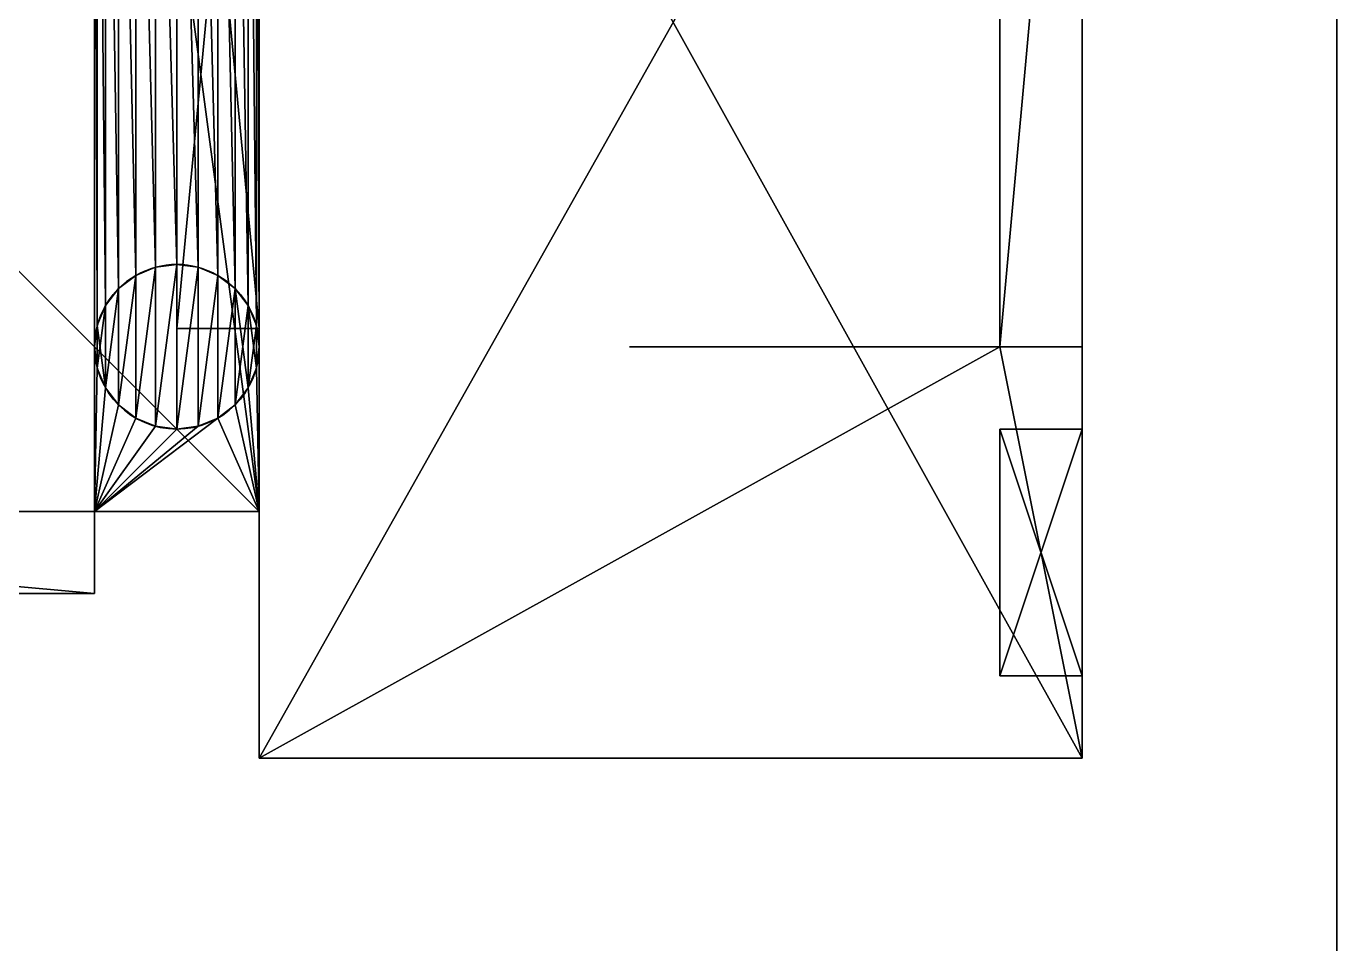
# Model space of a CAD drawing. Extents: x 0 to 36814, y -3929 to 172.
# Drawn here: x 36713.69 to 36729.61, y -3859.16 to -3848.01 of the extents above; entities that cross this region are included whole.
import ezdxf

# ---------------------------------------------------------------- set-up
doc = ezdxf.new("R2010")
doc.units = 0
doc.header["$LTSCALE"] = 25.4
doc.layers.get('0').update_dxf_attribs({"color": 13, "linetype": 'CONTINUOUS'})

# ---------------------------------------------------------------- blocks, each defined once
blk = doc.blocks.new('CVD_PLA_BASE_STL_1')
at = {"color": 0}
for p, q in [((36729.613, 636.842, 3678.816), (36729.613, 636.842, 3817.773)), ((36729.613, 636.842, 3678.816), (36729.613, 636.842, 3817.773)), ((36729.613, 632.813, 3817.773), (36729.613, 632.813, 3678.816)), ((36729.613, 632.813, 3817.773), (36729.613, 632.813, 3678.816))]:
    blk.add_line(p, q, dxfattribs=at)
mesh = blk.add_polyface(dxfattribs=at)
corners = [(36666.049, 636.842, 3789.597), (36683.701, 636.842, 3791.035), (36686.193, 636.842, 3789.597), (36668.541, 636.842, 3791.035), (36683.701, 636.842, 3793.914), (36668.541, 636.842, 3793.914), (36686.193, 636.842, 3795.351), (36666.049, 636.842, 3795.351), (36622.633, 636.842, 3678.816), (36629.705, 636.842, 3693.938), (36729.613, 636.842, 3678.816), (36627.213, 636.842, 3695.375), (36622.633, 636.842, 3817.773), (36627.213, 636.842, 3698.254), (36629.705, 636.842, 3699.692), (36627.213, 636.842, 3798.19), (36672.23, 636.842, 3713.773), (36674.429, 636.842, 3711.918), (36672.325, 636.842, 3714.303), (36672.515, 636.842, 3715.372), (36672.735, 636.842, 3716.605), (36673.243, 636.842, 3716.788), (36674.264, 636.842, 3717.157), (36675.443, 636.842, 3717.583), (36682.856, 636.842, 3734.503), (36685.054, 636.842, 3732.648), (36682.95, 636.842, 3735.033), (36683.361, 636.842, 3737.335), (36683.868, 636.842, 3737.519), (36686.068, 636.842, 3738.314), (36697.72, 636.842, 3754.114), (36695.521, 636.842, 3755.97), (36695.615, 636.842, 3756.499), (36629.705, 636.842, 3796.753), (36696.026, 636.842, 3758.802), (36696.534, 636.842, 3758.985), (36698.734, 636.842, 3759.78), (36706.34, 636.842, 3789.595), (36663.557, 636.842, 3791.035), (36663.557, 636.842, 3793.914), (36706.34, 636.842, 3795.353), (36627.213, 636.842, 3801.069), (36629.705, 636.842, 3802.506), (36700.427, 636.842, 3755.093), (36729.613, 636.842, 3817.773), (36677.136, 636.842, 3712.896), (36632.197, 636.842, 3695.375), (36675.608, 636.842, 3712.344), (36632.197, 636.842, 3698.254), (36676.629, 636.842, 3712.713), (36677.356, 636.842, 3714.129), (36677.547, 636.842, 3715.198), (36677.642, 636.842, 3715.728), (36687.762, 636.842, 3733.626), (36687.254, 636.842, 3733.443), (36688.173, 636.842, 3735.929), (36688.267, 636.842, 3736.458), (36699.92, 636.842, 3754.909), (36700.838, 636.842, 3757.395), (36700.932, 636.842, 3757.925), (36708.832, 636.842, 3791.037), (36708.832, 636.842, 3793.912), (36632.197, 636.842, 3798.19), (36632.197, 636.842, 3801.069), (36703.848, 636.842, 3791.037), (36688.685, 636.842, 3791.035), (36688.685, 636.842, 3793.914), (36703.848, 636.842, 3793.912)]
mesh.append_faces([[corners[k] for k in face] for face in [(45, 47, 49), (53, 25, 54), (43, 30, 57)]], dxfattribs={"vtx0": -1, "color": 0})
mesh.append_faces([[corners[k] for k in face] for face in [(1, 3, 4), (4, 5, 6), (8, 9, 10), (9, 8, 11), (11, 12, 13), (13, 12, 14), (16, 15, 18), (18, 15, 19), (19, 15, 20), (20, 15, 21), (21, 15, 22), (22, 15, 23), (24, 15, 26), (26, 15, 27), (27, 15, 28), (28, 15, 29), (30, 15, 31), (31, 15, 32), (32, 33, 34), (34, 33, 35), (35, 33, 36), (0, 33, 38), (38, 33, 39), (39, 33, 7), (15, 12, 41), (41, 12, 42), (10, 43, 44), (47, 46, 17), (60, 36, 37), (44, 42, 12), (64, 66, 67), (67, 66, 40)]], dxfattribs={"vtx0": -1, "vtx1": -1, "color": 0})
mesh.append_faces([[corners[k] for k in face] for face in [(14, 12, 15), (14, 15, 16), (23, 15, 24), (29, 15, 30), (36, 33, 0), (36, 0, 37), (37, 0, 2), (7, 33, 40), (43, 10, 45), (45, 10, 9), (45, 46, 47), (43, 52, 53), (53, 23, 25), (43, 29, 30), (44, 36, 60), (44, 40, 33), (40, 6, 7)]], dxfattribs={"vtx0": -1, "vtx1": -1, "vtx2": -1, "color": 0})
mesh.append_faces([[corners[k] for k in face] for face in [(0, 1, 2), (1, 0, 3), (4, 3, 5), (6, 5, 7), (11, 8, 12), (14, 16, 17), (23, 24, 25), (32, 15, 33), (45, 9, 46), (17, 46, 48), (17, 48, 14), (43, 45, 50), (43, 50, 51), (43, 51, 52), (53, 52, 23), (43, 53, 55), (43, 55, 56), (43, 56, 29), (44, 43, 58), (44, 58, 59), (44, 59, 36), (44, 60, 61), (44, 61, 40), (44, 33, 62), (44, 62, 63), (44, 63, 42), (2, 64, 37), (64, 2, 65), (64, 65, 66), (40, 66, 6)]], dxfattribs={"vtx0": -1, "vtx2": -1, "color": 0})
mesh = blk.add_polyface(dxfattribs=at)
corners = [(36729.613, 636.842, 3678.816), (36729.613, 632.813, 3817.773), (36729.613, 632.813, 3678.816), (36729.613, 636.842, 3817.773)]
mesh.append_faces([[corners[k] for k in face] for face in [(0, 1, 2), (1, 0, 3)]], dxfattribs={"vtx0": -1, "color": 0})
mesh = blk.add_polyface(dxfattribs=at)
corners = [(36729.613, 632.813, 3817.773), (36622.633, 632.813, 3678.816), (36729.613, 632.813, 3678.816), (36622.633, 632.813, 3817.773)]
mesh.append_faces([[corners[k] for k in face] for face in [(0, 1, 2), (1, 0, 3)]], dxfattribs={"vtx0": -1, "color": 0})
blk = doc.blocks.new('_____7')
at = {"color": 0}
for p, q in [((-5, 19, -3), (-5, 14, -3)), ((5, 19, -3), (-5, 19, -3)), ((5, 19, 7), (-5, 19, 7)), ((5, 19, -3), (-5, 19, -3)), ((-5, 19, -3), (-5, 19, 6)), ((-5, 19, 6), (-5, 19, 7)), ((-5, 19, 6), (-5, 18, 6)), ((-5, 19, -3), (-5, 19, 6)), ((-5, 19, -3), (-5, 14, -3)), ((-5, 19, 6), (-5, 18, 6)), ((-5, 19, 7), (-5, 1, 7)), ((-5, 19, 6), (-5, 19, 7)), ((-5, 19, 7), (-5, 1, 7)), ((5, 19, 7), (-5, 19, 7)), ((5, 16, -3), (5, 19, -3)), ((5, 19, 7), (5, 19, -3)), ((5, 16, -3), (5, 19, -3)), ((5, 19, 7), (5, 19, -3)), ((5, 16, 7), (5, 19, 7)), ((5, 16, 7), (5, 19, 7)), ((-5, 18, 1), (-5, 15, 1)), ((-5, 18, 6), (-5, 18, 1)), ((-5, 15, 6), (-5, 18, 6)), ((-5, 18, 1), (-5, 15, 1)), ((-5, 18, 1), (-4, 18, 1)), ((-5, 15, 6), (-5, 18, 6)), ((-5, 18, 6), (-4, 18, 6)), ((-5, 18, 6), (-5, 18, 1)), ((-5, 18, 1), (-4, 18, 1)), ((-5, 18, 6), (-4, 18, 6)), ((-4, 18, 1), (-4, 15, 1)), ((-4, 15, 6), (-4, 18, 6)), ((-4, 18, 6), (-4, 18, 1)), ((-4, 18, 1), (-4, 15, 1)), ((-4, 15, 6), (-4, 18, 6)), ((-4, 18, 6), (-4, 18, 1)), ((8, 17, 14), (7, 17, 14)), ((7, 17, 14), (7, 17, 17)), ((7, 17, 17), (18, 17, 17)), ((7, 17, 9), (7, 16, 9)), ((18, 17, 9), (7, 17, 9)), ((8, 17, 14), (7, 17, 14)), ((7, 17, 12), (8, 17, 12)), ((7, 17, 14), (7, 17, 12)), ((7, 16, 17), (7, 17, 17)), ((7, 17, 14), (7, 17, 17)), ((7, 17, 14), (7, 17, 12)), ((7, 17, 9), (7, 17, 12)), ((7, 17, 9), (7, 16, 9)), ((7, 17, 17), (18, 17, 17)), ((7, 16, 17), (7, 17, 17)), ((7, 17, 9), (7, 17, 12)), ((7, 17, 12), (8, 17, 12)), ((18, 17, 9), (7, 17, 9)), ((5, 16, 22), (5, 16, 18.5)), ((5, 1, 18.5), (5, 16, 18.5)), ((5, 16, 22), (5, 1, 22)), ((20, 16, 22), (5, 16, 22)), ((5, 16, 22), (5, 1, 22)), ((5, 16, 18.5), (5, 16, 9.028)), ((5, 16, 9.028), (5, 14, 9.028)), ((5, 1, 18.5), (5, 16, 18.5)), ((5, 16, -3), (18, 16, -3)), ((5, 16, 7), (5, 16, -3)), ((5, 16, 7), (7, 16, 7)), ((5, 16, 9.028), (5, 14, 9.028)), ((5, 16, 9.028), (7, 16, 9.028)), ((5, 16, 18.5), (5, 16, 9.028)), ((5, 16, 22), (5, 16, 18.5)), ((20, 16, 22), (5, 16, 22)), ((5, 16, -3), (18, 16, -3)), ((5, 16, 7), (5, 16, -3)), ((5, 16, 7), (7, 16, 7)), ((5, 16, 9.028), (7, 16, 9.028)), ((18, 16, 9), (7, 16, 9)), ((7, 16, 9.028), (7, 16, 9)), ((7, 16, 9.028), (7, 16, 17)), ((7, 16, 17), (18, 16, 17)), ((7, 14, 7), (7, 16, 7)), ((7, 16, 9.028), (7, 14, 9.028)), ((7, 16, 9.028), (7, 16, 9)), ((7, 16, 9), (7, 16, 7)), ((7, 16, 9.028), (7, 16, 9)), ((7, 16, 9.028), (7, 16, 17)), ((7, 16, 17), (18, 16, 17)), ((18, 16, 9), (7, 16, 9)), ((7, 14, 7), (7, 16, 7)), ((7, 16, 9.028), (7, 14, 9.028)), ((7, 16, 9), (7, 16, 7)), ((18, 16, 9), (7, 16, 9)), ((7, 16, 17), (18, 16, 17)), ((7, 16, 9.028), (7, 16, 17)), ((-5, 14, 1), (-5, 15, 1)), ((-5, 15, 1), (-5, 15, 6)), ((-5, 14, 1), (-5, 15, 1)), ((-5, 15, 1), (-4, 15, 1)), ((-5, 15, 1), (-5, 15, 6)), ((-5, 15, 6), (-4, 15, 6)), ((-5, 15, 1), (-4, 15, 1)), ((-5, 15, 6), (-4, 15, 6)), ((-4, 15, 1), (-4, 15, 6)), ((-4, 15, 1), (-4, 15, 6)), ((6, 15, 7), (6, 15, 9.028)), ((6, 15, 7), (6, 15, 9.028)), ((5.5, 14.866, 7), (5.5, 14.866, 9.028)), ((5.5, 14.866, 7), (5.5, 14.866, 9.028)), ((5.741, 14.966, 7), (5.741, 14.966, 9.028)), ((5.741, 14.966, 7), (5.741, 14.966, 9.028)), ((6.259, 14.966, 7), (6.259, 14.966, 9.028)), ((6.259, 14.966, 7), (6.259, 14.966, 9.028)), ((6.5, 14.866, 7), (6.5, 14.866, 9.028)), ((6.5, 14.866, 7), (6.5, 14.866, 9.028)), ((5.293, 14.707, 7), (5.293, 14.707, 9.028)), ((5.293, 14.707, 7), (5.293, 14.707, 9.028)), ((6.707, 14.707, 7), (6.707, 14.707, 9.028)), ((6.707, 14.707, 7), (6.707, 14.707, 9.028)), ((5.134, 14.5, 7), (5.134, 14.5, 9.028)), ((5.134, 14.5, 7), (5.134, 14.5, 9.028)), ((6.866, 14.5, 7), (6.866, 14.5, 9.028)), ((6.866, 14.5, 7), (6.866, 14.5, 9.028)), ((5.034, 14.259, 7), (5.034, 14.259, 9.028)), ((5.034, 14.259, 7), (5.034, 14.259, 9.028)), ((6.966, 14.259, 7), (6.966, 14.259, 9.028)), ((6.966, 14.259, 7), (6.966, 14.259, 9.028)), ((-5, 14, -3), (-4, 14, -3)), ((-5, 14, 6), (-5, 14, 1)), ((-5, 14, 1), (-4, 14, 1)), ((-5, 14, 6), (-4, 14, 6)), ((-5, 14, 1), (-5, 14, -3)), ((-5, 14, 1), (-4, 14, 1)), ((-5, 14, -3), (-4, 14, -3)), ((-5, 14, 6), (-5, 3, 6)), ((-5, 14, 6), (-4, 14, 6)), ((-5, 14, 1), (-5, 14, -3)), ((-5, 14, 6), (-5, 14, 1)), ((-5, 14, 6), (-5, 3, 6)), ((-4, 14, -3), (-4, 3, -3)), ((-4, 14, -3), (0.5, 14, -3)), ((-4, 14, 1), (-4, 14, -3)), ((-4, 14, 1), (0.5, 14, 1)), ((-4, 14, 6), (-4, 14, 1)), ((-4, 14, 1), (-4, 14, -3)), ((-4, 14, -3), (-4, 3, -3)), ((-4, 14, 6), (-4, 3, 6)), ((-4, 14, 6), (-4, 14, 1)), ((-4, 14, 1), (-4, 14, -3)), ((-4, 14, 6), (-4, 3, 6)), ((0.5, 14, 1), (0.5, 14, -3)), ((5, 14, 9.028), (5, 3, 9.028)), ((5, 14, 7), (5, 14, 9.028)), ((5, 14, 7), (5, 14, 9.028)), ((5, 14, 9.028), (5, 3, 9.028)), ((7, 14, 7), (7, 14, 9.028)), ((7, 3, 7), (7, 14, 7)), ((7, 14, 7), (7, 14, 9.028)), ((7, 14, 7), (7, 14, 9.028)), ((7, 3, 7), (7, 14, 7)), ((7, 14, 9.028), (7, 3, 9.028)), ((7, 14, 7), (7, 14, 9.028)), ((7, 14, 9.028), (7, 3, 9.028)), ((5, 13.779, 14), (5, 3.2, 14)), ((5, 13.779, 16.5), (5, 13.779, 14)), ((5, 3.2, 16.5), (5, 13.779, 16.5)), ((5, 3.2, 16.5), (5, 13.779, 16.5)), ((5, 13.779, 16.5), (6, 13.779, 16.5)), ((5, 13.779, 16.5), (5, 13.779, 14)), ((5, 13.779, 14), (6, 13.779, 14)), ((5, 13.779, 16.5), (6, 13.779, 16.5)), ((5, 13.779, 14), (5, 3.2, 14)), ((5, 13.779, 14), (6, 13.779, 14)), ((5.034, 13.741, 7), (5.034, 13.741, 9.028)), ((5.034, 13.741, 7), (5.034, 13.741, 9.028)), ((6, 3.2, 16.5), (6, 13.779, 16.5)), ((6, 13.779, 16.5), (6, 13.779, 14)), ((6, 13.779, 14), (6, 3.2, 14)), ((6, 3.2, 16.5), (6, 13.779, 16.5)), ((6, 13.779, 16.5), (6, 13.779, 14)), ((6, 13.779, 14), (6, 3.2, 14)), ((6.966, 13.741, 7), (6.966, 13.741, 9.028)), ((6.966, 13.741, 7), (6.966, 13.741, 9.028)), ((5.134, 13.5, 7), (5.134, 13.5, 9.028)), ((5.134, 13.5, 7), (5.134, 13.5, 9.028)), ((6.866, 13.5, 7), (6.866, 13.5, 9.028)), ((6.866, 13.5, 7), (6.866, 13.5, 9.028)), ((5.293, 13.293, 7), (5.293, 13.293, 9.028)), ((5.293, 13.293, 7), (5.293, 13.293, 9.028)), ((6.707, 13.293, 7), (6.707, 13.293, 9.028)), ((6.707, 13.293, 7), (6.707, 13.293, 9.028)), ((5.5, 13.134, 7), (5.5, 13.134, 9.028)), ((5.5, 13.134, 7), (5.5, 13.134, 9.028)), ((6.5, 13.134, 7), (6.5, 13.134, 9.028)), ((6.5, 13.134, 7), (6.5, 13.134, 9.028)), ((5.741, 13.034, 7), (5.741, 13.034, 9.028)), ((5.741, 13.034, 7), (5.741, 13.034, 9.028)), ((6, 13, 7), (6, 13, 9.028)), ((6, 13, 7), (6, 13, 9.028)), ((6.259, 13.034, 7), (6.259, 13.034, 9.028)), ((6.259, 13.034, 7), (6.259, 13.034, 9.028))]:
    blk.add_line(p, q, dxfattribs=at)
blk.add_circle((6, 14, 7), 1, dxfattribs=at)
blk.add_circle((6, 14, 7), 1, dxfattribs=at)
blk.add_circle((6, 14, 7), 1, dxfattribs=at)
blk.add_circle((6, 14, 7), 1, dxfattribs=at)
blk.add_circle((6, 14, 7), 1, dxfattribs=at)
blk.add_circle((6, 14, 7), 1, dxfattribs=at)
blk.add_circle((6, 14, 7), 1, dxfattribs=at)
blk.add_circle((6, 14, 7), 1, dxfattribs=at)
blk.add_circle((6, 14, 7), 1, dxfattribs=at)
blk.add_circle((6, 14, 7), 1, dxfattribs=at)
blk.add_circle((6, 14, 7), 1, dxfattribs=at)
blk.add_circle((6, 14, 7), 1, dxfattribs=at)
blk.add_circle((6, 14, 7), 1, dxfattribs=at)
blk.add_circle((6, 14, 7), 1, dxfattribs=at)
blk.add_circle((6, 14, 7), 1, dxfattribs=at)
blk.add_circle((6, 14, 7), 1, dxfattribs=at)
blk.add_circle((6, 14, 7), 1, dxfattribs=at)
blk.add_circle((6, 14, 7), 1, dxfattribs=at)
blk.add_circle((6, 14, 7), 1, dxfattribs=at)
blk.add_circle((6, 14, 7), 1, dxfattribs=at)
blk.add_circle((6, 14, 7), 1, dxfattribs=at)
blk.add_circle((6, 14, 7), 1, dxfattribs=at)
blk.add_circle((6, 14, 7), 1, dxfattribs=at)
blk.add_circle((6, 14, 7), 1, dxfattribs=at)
blk.add_circle((6, 14, 7), 1, dxfattribs=at)
for start, end in [(0, 180), (0, 180), (0, 180), (0, 180), (0, 180), (0, 180), (0, 180), (0, 180), (0, 180), (0, 180), (0, 180), (0, 180), (0, 180), (0, 180), (180, 0), (180, 0), (180, 0), (180, 0), (180, 0), (180, 0), (180, 0), (180, 0), (180, 0), (180, 0), (180, 0), (180, 0), (180, 0), (180, 0)]:
    blk.add_arc((6, 14, 9.028), 1, start, end, dxfattribs=at)
mesh = blk.add_polyface(dxfattribs=at)
corners = [(5, 16, -3), (20, 1, -3), (5, 1, -3), (18, 16, -3), (20, 16, -3), (-5, 19, -3), (-4, 14, -3), (-5, 14, -3), (5, 19, -3), (-4, 3, -3), (-5, 3, -3), (-5, 1, -3)]
mesh.append_faces([[corners[k] for k in face] for face in [(1, 3, 4), (5, 6, 7), (10, 2, 11)]], dxfattribs={"vtx0": -1, "color": 0})
mesh.append_faces([[corners[k] for k in face] for face in [(6, 8, 9)]], dxfattribs={"vtx0": -1, "vtx1": -1, "color": 0})
mesh.append_faces([[corners[k] for k in face] for face in [(9, 8, 2)]], dxfattribs={"vtx0": -1, "vtx1": -1, "vtx2": -1, "color": 0})
mesh.append_faces([[corners[k] for k in face] for face in [(0, 1, 2), (1, 0, 3), (6, 5, 8), (2, 8, 0), (2, 10, 9)]], dxfattribs={"vtx0": -1, "vtx2": -1, "color": 0})
mesh = blk.add_polyface(dxfattribs=at)
corners = [(-5, 19, -3), (5, 19, 7), (5, 19, -3), (-5, 19, 6), (-5, 19, 7)]
mesh.append_faces([[corners[k] for k in face] for face in [(0, 1, 2), (1, 3, 4)]], dxfattribs={"vtx0": -1, "color": 0})
mesh.append_faces([[corners[k] for k in face] for face in [(1, 0, 3)]], dxfattribs={"vtx0": -1, "vtx2": -1, "color": 0})
mesh = blk.add_polyface(dxfattribs=at)
corners = [(-5, 19, 6), (-5, 18, 1), (-5, 18, 6), (-5, 14, 1), (-5, 19, -3), (-5, 14, -3), (-5, 15, 1)]
mesh.append_faces([[corners[k] for k in face] for face in [(0, 1, 2), (3, 4, 5)]], dxfattribs={"vtx0": -1, "color": 0})
mesh.append_faces([[corners[k] for k in face] for face in [(4, 1, 0)]], dxfattribs={"vtx0": -1, "vtx1": -1, "color": 0})
mesh.append_faces([[corners[k] for k in face] for face in [(4, 3, 6), (4, 6, 1)]], dxfattribs={"vtx0": -1, "vtx2": -1, "color": 0})
mesh = blk.add_polyface(dxfattribs=at)
corners = [(-5, 1, 7), (-5, 3, 6), (-5, 1, -3), (-5, 19, 7), (-5, 3, 1), (-5, 14, 6), (-5, 15, 6), (-5, 14, 1), (-5, 18, 6), (-5, 19, 6), (-5, 15, 1), (-5, 3, -3)]
mesh.append_faces([[corners[k] for k in face] for face in [(8, 3, 9)]], dxfattribs={"vtx0": -1, "color": 0})
mesh.append_faces([[corners[k] for k in face] for face in [(0, 1, 2), (1, 3, 5), (5, 6, 7), (6, 3, 8)]], dxfattribs={"vtx0": -1, "vtx1": -1, "color": 0})
mesh.append_faces([[corners[k] for k in face] for face in [(5, 3, 6)]], dxfattribs={"vtx0": -1, "vtx1": -1, "vtx2": -1, "color": 0})
mesh.append_faces([[corners[k] for k in face] for face in [(1, 0, 3), (2, 1, 4)]], dxfattribs={"vtx0": -1, "vtx2": -1, "color": 0})
mesh.append_faces([[corners[k] for k in face] for face in [(10, 7, 6), (11, 2, 4)]], dxfattribs={"vtx1": -1, "color": 0})
mesh = blk.add_polyface(dxfattribs=at)
corners = [(-5, 19, 7), (5, 1, 7), (-5, 1, 7), (5, 19, 7), (5, 16, 7), (7, 1, 7), (7, 16, 7), (7, 3, 7), (7, 14, 7)]
mesh.append_faces([[corners[k] for k in face] for face in [(0, 1, 2), (7, 6, 8)]], dxfattribs={"vtx0": -1, "color": 0})
mesh.append_faces([[corners[k] for k in face] for face in [(5, 6, 7)]], dxfattribs={"vtx0": -1, "vtx1": -1, "color": 0})
mesh.append_faces([[corners[k] for k in face] for face in [(1, 0, 3), (1, 3, 4), (4, 5, 1), (5, 4, 6)]], dxfattribs={"vtx0": -1, "vtx2": -1, "color": 0})
mesh = blk.add_polyface(dxfattribs=at)
corners = [(5, 19, -3), (5, 16, 7), (5, 16, -3), (5, 19, 7)]
mesh.append_faces([[corners[k] for k in face] for face in [(0, 1, 2), (1, 0, 3)]], dxfattribs={"vtx0": -1, "color": 0})
mesh = blk.add_polyface(dxfattribs=at)
corners = [(-4, 15, 1), (-5, 18, 1), (-5, 15, 1), (-4, 18, 1)]
mesh.append_faces([[corners[k] for k in face] for face in [(0, 1, 2), (1, 0, 3)]], dxfattribs={"vtx0": -1, "color": 0})
mesh = blk.add_polyface(dxfattribs=at)
corners = [(-4, 18, 6), (-5, 15, 6), (-5, 18, 6), (-4, 15, 6)]
mesh.append_faces([[corners[k] for k in face] for face in [(0, 1, 2), (1, 0, 3)]], dxfattribs={"vtx0": -1, "color": 0})
mesh = blk.add_polyface(dxfattribs=at)
corners = [(-4, 18, 1), (-5, 18, 6), (-5, 18, 1), (-4, 18, 6)]
mesh.append_faces([[corners[k] for k in face] for face in [(0, 1, 2), (1, 0, 3)]], dxfattribs={"vtx0": -1, "color": 0})
mesh = blk.add_polyface(dxfattribs=at)
corners = [(-4, 18, 6), (-4, 15, 1), (-4, 15, 6), (-4, 18, 1)]
mesh.append_faces([[corners[k] for k in face] for face in [(0, 1, 2), (1, 0, 3)]], dxfattribs={"vtx0": -1, "color": 0})
mesh = blk.add_polyface(dxfattribs=at)
corners = [(7, 17, 17), (8, 17, 14), (7, 17, 14), (17, 17, 14), (18, 17, 14), (18, 17, 17)]
mesh.append_faces([[corners[k] for k in face] for face in [(0, 1, 2), (4, 0, 5)]], dxfattribs={"vtx0": -1, "color": 0})
mesh.append_faces([[corners[k] for k in face] for face in [(1, 0, 3), (3, 0, 4)]], dxfattribs={"vtx0": -1, "vtx1": -1, "color": 0})
mesh = blk.add_polyface(dxfattribs=at)
corners = [(7, 17, 9), (18, 16, 9), (7, 16, 9), (18, 17, 9)]
mesh.append_faces([[corners[k] for k in face] for face in [(0, 1, 2), (1, 0, 3)]], dxfattribs={"vtx0": -1, "color": 0})
mesh = blk.add_polyface(dxfattribs=at)
corners = [(7, 17, 14), (8, 17, 12), (7, 17, 12), (8, 17, 14)]
mesh.append_faces([[corners[k] for k in face] for face in [(0, 1, 2), (1, 0, 3)]], dxfattribs={"vtx0": -1, "color": 0})
mesh = blk.add_polyface(dxfattribs=at)
corners = [(7, 16, 17), (7, 16, 9), (7, 16, 9.028), (7, 17, 17), (7, 17, 9), (7, 17, 14), (7, 17, 12)]
mesh.append_faces([[corners[k] for k in face] for face in [(0, 1, 2), (4, 5, 6)]], dxfattribs={"vtx0": -1, "color": 0})
mesh.append_faces([[corners[k] for k in face] for face in [(1, 3, 4)]], dxfattribs={"vtx0": -1, "vtx1": -1, "color": 0})
mesh.append_faces([[corners[k] for k in face] for face in [(1, 0, 3), (4, 3, 5)]], dxfattribs={"vtx0": -1, "vtx2": -1, "color": 0})
mesh = blk.add_polyface(dxfattribs=at)
corners = [(18, 16, 17), (7, 17, 17), (7, 16, 17), (18, 17, 17)]
mesh.append_faces([[corners[k] for k in face] for face in [(0, 1, 2), (1, 0, 3)]], dxfattribs={"vtx0": -1, "color": 0})
mesh = blk.add_polyface(dxfattribs=at)
corners = [(7, 17, 12), (18, 17, 9), (7, 17, 9), (18, 17, 12), (8, 17, 12), (17, 17, 12)]
mesh.append_faces([[corners[k] for k in face] for face in [(0, 1, 2), (3, 4, 5)]], dxfattribs={"vtx0": -1, "color": 0})
mesh.append_faces([[corners[k] for k in face] for face in [(1, 0, 3)]], dxfattribs={"vtx0": -1, "vtx1": -1, "color": 0})
mesh.append_faces([[corners[k] for k in face] for face in [(3, 0, 4)]], dxfattribs={"vtx0": -1, "vtx2": -1, "color": 0})
mesh = blk.add_polyface(dxfattribs=at)
corners = [(5, 16, 22), (5, 1, 18.5), (5, 1, 22), (5, 16, 18.5)]
mesh.append_faces([[corners[k] for k in face] for face in [(0, 1, 2), (1, 0, 3)]], dxfattribs={"vtx0": -1, "color": 0})
mesh = blk.add_polyface(dxfattribs=at)
corners = [(20, 1, 22), (5, 16, 22), (5, 1, 22), (20, 16, 22)]
mesh.append_faces([[corners[k] for k in face] for face in [(0, 1, 2), (1, 0, 3)]], dxfattribs={"vtx0": -1, "color": 0})
mesh = blk.add_polyface(dxfattribs=at)
corners = [(5, 1, 18.5), (5, 3.2, 16.5), (5, 1, 9.028), (5, 16, 18.5), (5, 3, 9.028), (5, 13.779, 16.5), (5, 14, 9.028), (5, 16, 9.028), (5, 3.2, 14), (5, 13.779, 14)]
mesh.append_faces([[corners[k] for k in face] for face in [(6, 3, 7)]], dxfattribs={"vtx0": -1, "color": 0})
mesh.append_faces([[corners[k] for k in face] for face in [(0, 1, 2), (2, 1, 4), (1, 3, 5), (4, 8, 6), (8, 4, 1)]], dxfattribs={"vtx0": -1, "vtx1": -1, "color": 0})
mesh.append_faces([[corners[k] for k in face] for face in [(5, 3, 6)]], dxfattribs={"vtx0": -1, "vtx1": -1, "vtx2": -1, "color": 0})
mesh.append_faces([[corners[k] for k in face] for face in [(1, 0, 3), (6, 8, 9), (6, 9, 5)]], dxfattribs={"vtx0": -1, "vtx2": -1, "color": 0})
mesh = blk.add_polyface(dxfattribs=at)
corners = [(5, 16, 9.028), (5.034, 14.259, 9.028), (5, 14, 9.028), (5.134, 14.5, 9.028), (5.293, 14.707, 9.028), (5.5, 14.866, 9.028), (7, 16, 9.028), (5.741, 14.966, 9.028), (6, 15, 9.028), (6.259, 14.966, 9.028), (6.5, 14.866, 9.028), (6.707, 14.707, 9.028), (6.866, 14.5, 9.028), (6.966, 14.259, 9.028), (7, 14, 9.028)]
mesh.append_faces([[corners[k] for k in face] for face in [(0, 1, 2), (13, 6, 14)]], dxfattribs={"vtx0": -1, "color": 0})
mesh.append_faces([[corners[k] for k in face] for face in [(1, 0, 3), (3, 0, 4), (4, 0, 5), (5, 6, 7), (7, 6, 8), (8, 6, 9), (9, 6, 10), (10, 6, 11), (11, 6, 12), (12, 6, 13)]], dxfattribs={"vtx0": -1, "vtx1": -1, "color": 0})
mesh.append_faces([[corners[k] for k in face] for face in [(5, 0, 6)]], dxfattribs={"vtx0": -1, "vtx2": -1, "color": 0})
mesh = blk.add_polyface(dxfattribs=at)
corners = [(5, 16, 18.5), (7, 16, 9.028), (5, 16, 9.028), (7, 16, 17), (18, 16, 17), (5, 16, -3), (18, 16, 2), (18, 16, -3), (5, 16, 7), (7, 16, 7), (18, 16, 8), (7, 16, 9), (20, 16, 8), (18, 16, 9), (20, 16, 22), (5, 16, 22)]
mesh.append_faces([[corners[k] for k in face] for face in [(0, 1, 2), (5, 6, 7), (14, 0, 15)]], dxfattribs={"vtx0": -1, "color": 0})
mesh.append_faces([[corners[k] for k in face] for face in [(1, 0, 3), (3, 0, 4), (6, 9, 10), (10, 11, 12), (12, 13, 14)]], dxfattribs={"vtx0": -1, "vtx1": -1, "color": 0})
mesh.append_faces([[corners[k] for k in face] for face in [(14, 4, 0)]], dxfattribs={"vtx0": -1, "vtx1": -1, "vtx2": -1, "color": 0})
mesh.append_faces([[corners[k] for k in face] for face in [(6, 5, 8), (6, 8, 9), (10, 9, 11), (12, 11, 13), (14, 13, 4)]], dxfattribs={"vtx0": -1, "vtx2": -1, "color": 0})
mesh = blk.add_polyface(dxfattribs=at)
corners = [(7, 16, 9.028), (7, 14, 7), (7, 14, 9.028), (7, 16, 7), (7, 16, 9)]
mesh.append_faces([[corners[k] for k in face] for face in [(0, 1, 2), (3, 0, 4)]], dxfattribs={"vtx0": -1, "color": 0})
mesh.append_faces([[corners[k] for k in face] for face in [(1, 0, 3)]], dxfattribs={"vtx0": -1, "vtx1": -1, "color": 0})
mesh = blk.add_polyface(dxfattribs=at)
corners = [(7, 16, 17), (8, 16, 12), (7, 16, 9.028), (8, 16, 14), (17, 16, 14), (18, 16, 9), (7, 16, 9), (17, 16, 12), (18, 16, 17)]
mesh.append_faces([[corners[k] for k in face] for face in [(2, 5, 6)]], dxfattribs={"vtx0": -1, "color": 0})
mesh.append_faces([[corners[k] for k in face] for face in [(0, 1, 2), (1, 0, 3), (3, 0, 4), (5, 7, 8), (7, 2, 1), (8, 4, 0)]], dxfattribs={"vtx0": -1, "vtx1": -1, "color": 0})
mesh.append_faces([[corners[k] for k in face] for face in [(5, 2, 7)]], dxfattribs={"vtx0": -1, "vtx1": -1, "vtx2": -1, "color": 0})
mesh.append_faces([[corners[k] for k in face] for face in [(8, 7, 4)]], dxfattribs={"vtx0": -1, "vtx2": -1, "color": 0})
mesh = blk.add_polyface(dxfattribs=at)
corners = [(-5, 15, 6), (-4, 15, 1), (-5, 15, 1), (-4, 15, 6)]
mesh.append_faces([[corners[k] for k in face] for face in [(0, 1, 2), (1, 0, 3)]], dxfattribs={"vtx0": -1, "color": 0})
mesh = blk.add_polyface(dxfattribs=at)
corners = [(5.034, 14.259, 7), (5.034, 13.741, 7), (5, 14, 7), (5.134, 14.5, 7), (5.134, 13.5, 7), (5.293, 14.707, 7), (5.293, 13.293, 7), (5.5, 14.866, 7), (5.5, 13.134, 7), (5.741, 14.966, 7), (5.741, 13.034, 7), (6, 15, 7), (6, 13, 7), (6.259, 14.966, 7), (6.259, 13.034, 7), (6.5, 14.866, 7), (6.5, 13.134, 7), (6.707, 14.707, 7), (6.707, 13.293, 7), (6.866, 14.5, 7), (6.866, 13.5, 7), (6.966, 14.259, 7), (6.966, 13.741, 7), (7, 14, 7)]
mesh.append_faces([[corners[k] for k in face] for face in [(0, 1, 2), (22, 21, 23)]], dxfattribs={"vtx0": -1, "color": 0})
mesh.append_faces([[corners[k] for k in face] for face in [(1, 3, 4), (4, 5, 6), (6, 7, 8), (8, 9, 10), (10, 11, 12), (12, 13, 14), (14, 15, 16), (16, 17, 18), (18, 19, 20), (20, 21, 22)]], dxfattribs={"vtx0": -1, "vtx1": -1, "color": 0})
mesh.append_faces([[corners[k] for k in face] for face in [(1, 0, 3), (4, 3, 5), (6, 5, 7), (8, 7, 9), (10, 9, 11), (12, 11, 13), (14, 13, 15), (16, 15, 17), (18, 17, 19), (20, 19, 21)]], dxfattribs={"vtx0": -1, "vtx2": -1, "color": 0})
mesh = blk.add_polyface(dxfattribs=at)
corners = [(5.034, 13.741, 9.028), (5.034, 14.259, 9.028), (5, 14, 9.028), (5.134, 13.5, 9.028), (5.134, 14.5, 9.028), (5.293, 13.293, 9.028), (5.293, 14.707, 9.028), (5.5, 14.866, 9.028), (5.5, 13.134, 9.028), (5.741, 14.966, 9.028), (5.741, 13.034, 9.028), (6, 15, 9.028), (6, 13, 9.028), (6.259, 14.966, 9.028), (6.259, 13.034, 9.028), (6.5, 14.866, 9.028), (6.5, 13.134, 9.028), (6.707, 14.707, 9.028), (6.707, 13.293, 9.028), (6.866, 14.5, 9.028), (6.866, 13.5, 9.028), (6.966, 13.741, 9.028), (6.966, 14.259, 9.028), (7, 14, 9.028)]
mesh.append_faces([[corners[k] for k in face] for face in [(0, 1, 2), (22, 21, 23)]], dxfattribs={"vtx0": -1, "color": 0})
mesh.append_faces([[corners[k] for k in face] for face in [(1, 3, 4), (4, 5, 6), (6, 5, 7), (7, 8, 9), (9, 10, 11), (11, 12, 13), (13, 14, 15), (15, 16, 17), (17, 18, 19), (19, 21, 22)]], dxfattribs={"vtx0": -1, "vtx1": -1, "color": 0})
mesh.append_faces([[corners[k] for k in face] for face in [(1, 0, 3), (4, 3, 5), (7, 5, 8), (9, 8, 10), (11, 10, 12), (13, 12, 14), (15, 14, 16), (17, 16, 18), (19, 18, 20), (19, 20, 21)]], dxfattribs={"vtx0": -1, "vtx2": -1, "color": 0})
mesh = blk.add_polyface(dxfattribs=at)
corners = [(5.741, 14.966, 9.028), (6, 15, 7), (5.741, 14.966, 7), (6, 15, 9.028)]
mesh.append_faces([[corners[k] for k in face] for face in [(0, 1, 2), (1, 0, 3)]], dxfattribs={"vtx0": -1, "color": 0})
mesh = blk.add_polyface(dxfattribs=at)
corners = [(6, 15, 9.028), (6.259, 14.966, 7), (6, 15, 7), (6.259, 14.966, 9.028)]
mesh.append_faces([[corners[k] for k in face] for face in [(0, 1, 2), (1, 0, 3)]], dxfattribs={"vtx0": -1, "color": 0})
mesh = blk.add_polyface(dxfattribs=at)
corners = [(5.293, 14.707, 7), (5.5, 14.866, 9.028), (5.5, 14.866, 7), (5.293, 14.707, 9.028)]
mesh.append_faces([[corners[k] for k in face] for face in [(0, 1, 2), (1, 0, 3)]], dxfattribs={"vtx0": -1, "color": 0})
mesh = blk.add_polyface(dxfattribs=at)
corners = [(5.5, 14.866, 9.028), (5.741, 14.966, 7), (5.5, 14.866, 7), (5.741, 14.966, 9.028)]
mesh.append_faces([[corners[k] for k in face] for face in [(0, 1, 2), (1, 0, 3)]], dxfattribs={"vtx0": -1, "color": 0})
mesh = blk.add_polyface(dxfattribs=at)
corners = [(6.259, 14.966, 9.028), (6.5, 14.866, 7), (6.259, 14.966, 7), (6.5, 14.866, 9.028)]
mesh.append_faces([[corners[k] for k in face] for face in [(0, 1, 2), (1, 0, 3)]], dxfattribs={"vtx0": -1, "color": 0})
mesh = blk.add_polyface(dxfattribs=at)
corners = [(6.5, 14.866, 9.028), (6.707, 14.707, 7), (6.5, 14.866, 7), (6.707, 14.707, 9.028)]
mesh.append_faces([[corners[k] for k in face] for face in [(0, 1, 2), (1, 0, 3)]], dxfattribs={"vtx0": -1, "color": 0})
mesh = blk.add_polyface(dxfattribs=at)
corners = [(5.293, 14.707, 9.028), (5.134, 14.5, 7), (5.134, 14.5, 9.028), (5.293, 14.707, 7)]
mesh.append_faces([[corners[k] for k in face] for face in [(0, 1, 2), (1, 0, 3)]], dxfattribs={"vtx0": -1, "color": 0})
mesh = blk.add_polyface(dxfattribs=at)
corners = [(6.707, 14.707, 7), (6.866, 14.5, 9.028), (6.866, 14.5, 7), (6.707, 14.707, 9.028)]
mesh.append_faces([[corners[k] for k in face] for face in [(0, 1, 2), (1, 0, 3)]], dxfattribs={"vtx0": -1, "color": 0})
mesh = blk.add_polyface(dxfattribs=at)
corners = [(5.134, 14.5, 9.028), (5.034, 14.259, 7), (5.034, 14.259, 9.028), (5.134, 14.5, 7)]
mesh.append_faces([[corners[k] for k in face] for face in [(0, 1, 2), (1, 0, 3)]], dxfattribs={"vtx0": -1, "color": 0})
mesh = blk.add_polyface(dxfattribs=at)
corners = [(6.866, 14.5, 7), (6.966, 14.259, 9.028), (6.966, 14.259, 7), (6.866, 14.5, 9.028)]
mesh.append_faces([[corners[k] for k in face] for face in [(0, 1, 2), (1, 0, 3)]], dxfattribs={"vtx0": -1, "color": 0})
mesh = blk.add_polyface(dxfattribs=at)
corners = [(5.034, 14.259, 9.028), (5, 14, 7), (5, 14, 9.028), (5.034, 14.259, 7)]
mesh.append_faces([[corners[k] for k in face] for face in [(0, 1, 2), (1, 0, 3)]], dxfattribs={"vtx0": -1, "color": 0})
mesh = blk.add_polyface(dxfattribs=at)
corners = [(6.966, 14.259, 7), (7, 14, 9.028), (7, 14, 7), (6.966, 14.259, 9.028)]
mesh.append_faces([[corners[k] for k in face] for face in [(0, 1, 2), (1, 0, 3)]], dxfattribs={"vtx0": -1, "color": 0})
mesh = blk.add_polyface(dxfattribs=at)
corners = [(-4, 14, 6), (-5, 14, 1), (-4, 14, 1), (-5, 14, 6)]
mesh.append_faces([[corners[k] for k in face] for face in [(0, 1, 2), (1, 0, 3)]], dxfattribs={"vtx0": -1, "color": 0})
mesh = blk.add_polyface(dxfattribs=at)
corners = [(-5, 14, -3), (-4, 14, 1), (-4, 14, -3), (-5, 14, 1)]
mesh.append_faces([[corners[k] for k in face] for face in [(0, 1, 2), (1, 0, 3)]], dxfattribs={"vtx0": -1, "color": 0})
mesh = blk.add_polyface(dxfattribs=at)
corners = [(-4, 14, 6), (-5, 3, 6), (-5, 14, 6), (-4, 3, 6)]
mesh.append_faces([[corners[k] for k in face] for face in [(0, 1, 2), (1, 0, 3)]], dxfattribs={"vtx0": -1, "color": 0})
mesh = blk.add_polyface(dxfattribs=at)
corners = [(-4, 14, 1), (0.5, 14, -3), (-4, 14, -3), (0.5, 14, 1)]
mesh.append_faces([[corners[k] for k in face] for face in [(0, 1, 2), (1, 0, 3)]], dxfattribs={"vtx0": -1, "color": 0})
mesh = blk.add_polyface(dxfattribs=at)
corners = [(-4, 3, 6), (-4, 3, -3), (-4, 3, 1), (-4, 14, -3), (-4, 14, 1), (-4, 14, 6)]
mesh.append_faces([[corners[k] for k in face] for face in [(0, 1, 2), (4, 0, 5)]], dxfattribs={"vtx0": -1, "color": 0})
mesh.append_faces([[corners[k] for k in face] for face in [(1, 0, 3), (3, 0, 4)]], dxfattribs={"vtx0": -1, "vtx1": -1, "color": 0})
mesh = blk.add_polyface(dxfattribs=at)
corners = [(5, 14, 9.028), (5.034, 13.741, 7), (5.034, 13.741, 9.028), (5, 14, 7)]
mesh.append_faces([[corners[k] for k in face] for face in [(0, 1, 2), (1, 0, 3)]], dxfattribs={"vtx0": -1, "color": 0})
mesh = blk.add_polyface(dxfattribs=at)
corners = [(5, 14, 9.028), (5.034, 3.259, 9.028), (5, 3, 9.028), (5.034, 13.741, 9.028), (5.134, 3.5, 9.028), (5.134, 13.5, 9.028), (5.293, 3.707, 9.028), (5.293, 13.293, 9.028), (5.5, 3.866, 9.028), (5.5, 13.134, 9.028), (5.741, 3.966, 9.028), (5.741, 13.034, 9.028), (6, 4, 9.028), (6, 13, 9.028), (6.259, 3.966, 9.028), (6.259, 13.034, 9.028), (6.5, 3.866, 9.028), (6.5, 13.134, 9.028), (6.707, 3.707, 9.028), (6.707, 13.293, 9.028), (6.866, 3.5, 9.028), (6.866, 13.5, 9.028), (6.966, 3.259, 9.028), (6.966, 13.741, 9.028), (7, 3, 9.028), (7, 14, 9.028)]
mesh.append_faces([[corners[k] for k in face] for face in [(0, 1, 2), (24, 23, 25)]], dxfattribs={"vtx0": -1, "color": 0})
mesh.append_faces([[corners[k] for k in face] for face in [(1, 3, 4), (4, 5, 6), (6, 7, 8), (8, 9, 10), (10, 11, 12), (12, 13, 14), (14, 15, 16), (16, 17, 18), (18, 19, 20), (20, 21, 22), (22, 23, 24)]], dxfattribs={"vtx0": -1, "vtx1": -1, "color": 0})
mesh.append_faces([[corners[k] for k in face] for face in [(1, 0, 3), (4, 3, 5), (6, 5, 7), (8, 7, 9), (10, 9, 11), (12, 11, 13), (14, 13, 15), (16, 15, 17), (18, 17, 19), (20, 19, 21), (22, 21, 23)]], dxfattribs={"vtx0": -1, "vtx2": -1, "color": 0})
mesh = blk.add_polyface(dxfattribs=at)
corners = [(7, 14, 7), (6.966, 13.741, 9.028), (6.966, 13.741, 7), (7, 14, 9.028)]
mesh.append_faces([[corners[k] for k in face] for face in [(0, 1, 2), (1, 0, 3)]], dxfattribs={"vtx0": -1, "color": 0})
mesh = blk.add_polyface(dxfattribs=at)
corners = [(7, 14, 9.028), (7, 3, 7), (7, 3, 9.028), (7, 14, 7)]
mesh.append_faces([[corners[k] for k in face] for face in [(0, 1, 2), (1, 0, 3)]], dxfattribs={"vtx0": -1, "color": 0})
mesh = blk.add_polyface(dxfattribs=at)
corners = [(6, 13.779, 16.5), (5, 3.2, 16.5), (5, 13.779, 16.5), (6, 3.2, 16.5)]
mesh.append_faces([[corners[k] for k in face] for face in [(0, 1, 2), (1, 0, 3)]], dxfattribs={"vtx0": -1, "color": 0})
mesh = blk.add_polyface(dxfattribs=at)
corners = [(6, 13.779, 16.5), (5, 13.779, 14), (6, 13.779, 14), (5, 13.779, 16.5)]
mesh.append_faces([[corners[k] for k in face] for face in [(0, 1, 2), (1, 0, 3)]], dxfattribs={"vtx0": -1, "color": 0})
mesh = blk.add_polyface(dxfattribs=at)
corners = [(6, 3.2, 14), (5, 13.779, 14), (5, 3.2, 14), (6, 13.779, 14)]
mesh.append_faces([[corners[k] for k in face] for face in [(0, 1, 2), (1, 0, 3)]], dxfattribs={"vtx0": -1, "color": 0})
mesh = blk.add_polyface(dxfattribs=at)
corners = [(5.034, 13.741, 9.028), (5.134, 13.5, 7), (5.134, 13.5, 9.028), (5.034, 13.741, 7)]
mesh.append_faces([[corners[k] for k in face] for face in [(0, 1, 2), (1, 0, 3)]], dxfattribs={"vtx0": -1, "color": 0})
mesh = blk.add_polyface(dxfattribs=at)
corners = [(6, 13.779, 16.5), (6, 3.2, 14), (6, 3.2, 16.5), (6, 13.779, 14)]
mesh.append_faces([[corners[k] for k in face] for face in [(0, 1, 2), (1, 0, 3)]], dxfattribs={"vtx0": -1, "color": 0})
mesh = blk.add_polyface(dxfattribs=at)
corners = [(6.966, 13.741, 7), (6.866, 13.5, 9.028), (6.866, 13.5, 7), (6.966, 13.741, 9.028)]
mesh.append_faces([[corners[k] for k in face] for face in [(0, 1, 2), (1, 0, 3)]], dxfattribs={"vtx0": -1, "color": 0})
mesh = blk.add_polyface(dxfattribs=at)
corners = [(5.134, 13.5, 9.028), (5.293, 13.293, 7), (5.293, 13.293, 9.028), (5.134, 13.5, 7)]
mesh.append_faces([[corners[k] for k in face] for face in [(0, 1, 2), (1, 0, 3)]], dxfattribs={"vtx0": -1, "color": 0})
mesh = blk.add_polyface(dxfattribs=at)
corners = [(6.866, 13.5, 7), (6.707, 13.293, 9.028), (6.707, 13.293, 7), (6.866, 13.5, 9.028)]
mesh.append_faces([[corners[k] for k in face] for face in [(0, 1, 2), (1, 0, 3)]], dxfattribs={"vtx0": -1, "color": 0})
mesh = blk.add_polyface(dxfattribs=at)
corners = [(5.5, 13.134, 9.028), (5.293, 13.293, 7), (5.5, 13.134, 7), (5.293, 13.293, 9.028)]
mesh.append_faces([[corners[k] for k in face] for face in [(0, 1, 2), (1, 0, 3)]], dxfattribs={"vtx0": -1, "color": 0})
mesh = blk.add_polyface(dxfattribs=at)
corners = [(6.707, 13.293, 9.028), (6.5, 13.134, 7), (6.707, 13.293, 7), (6.5, 13.134, 9.028)]
mesh.append_faces([[corners[k] for k in face] for face in [(0, 1, 2), (1, 0, 3)]], dxfattribs={"vtx0": -1, "color": 0})
mesh = blk.add_polyface(dxfattribs=at)
corners = [(5.741, 13.034, 9.028), (5.5, 13.134, 7), (5.741, 13.034, 7), (5.5, 13.134, 9.028)]
mesh.append_faces([[corners[k] for k in face] for face in [(0, 1, 2), (1, 0, 3)]], dxfattribs={"vtx0": -1, "color": 0})
mesh = blk.add_polyface(dxfattribs=at)
corners = [(6.5, 13.134, 9.028), (6.259, 13.034, 7), (6.5, 13.134, 7), (6.259, 13.034, 9.028)]
mesh.append_faces([[corners[k] for k in face] for face in [(0, 1, 2), (1, 0, 3)]], dxfattribs={"vtx0": -1, "color": 0})
mesh = blk.add_polyface(dxfattribs=at)
corners = [(6, 13, 9.028), (5.741, 13.034, 7), (6, 13, 7), (5.741, 13.034, 9.028)]
mesh.append_faces([[corners[k] for k in face] for face in [(0, 1, 2), (1, 0, 3)]], dxfattribs={"vtx0": -1, "color": 0})
mesh = blk.add_polyface(dxfattribs=at)
corners = [(6.259, 13.034, 9.028), (6, 13, 7), (6.259, 13.034, 7), (6, 13, 9.028)]
mesh.append_faces([[corners[k] for k in face] for face in [(0, 1, 2), (1, 0, 3)]], dxfattribs={"vtx0": -1, "color": 0})
blk = doc.blocks.new('_____10')
at = {"color": 0, "rotation": 179.9999999998812}
blk.add_blockref('_____7', (80.799, 42.305, 5.015), dxfattribs=at)
blk = doc.blocks.new('_____12')
at = {"color": 0}
blk.add_blockref('_____10', (0, 0, -1.99), dxfattribs=at)
blk = doc.blocks.new('_____1')
at = {"color": 0}
blk.add_blockref('_____12', (-2.622, 1.027, 1.99), dxfattribs=at)
blk = doc.blocks.new('_____2')
at = {"color": 0}
blk.add_blockref('_____1', (0, 0), dxfattribs=at)

msp = doc.modelspace()

# ---------------------------------------------------------------- block references
at = {"color": 0, "extrusion": (0, -1, 3.15692e-13)}
msp.add_blockref('CVD_PLA_BASE_STL_1', (-0.001, 0, 111), dxfattribs=at)
at = {"color": 0}
msp.add_blockref('_____2', (36643.343, -3881.241, 634.828), dxfattribs=at)

doc.saveas('drawing.dxf')
